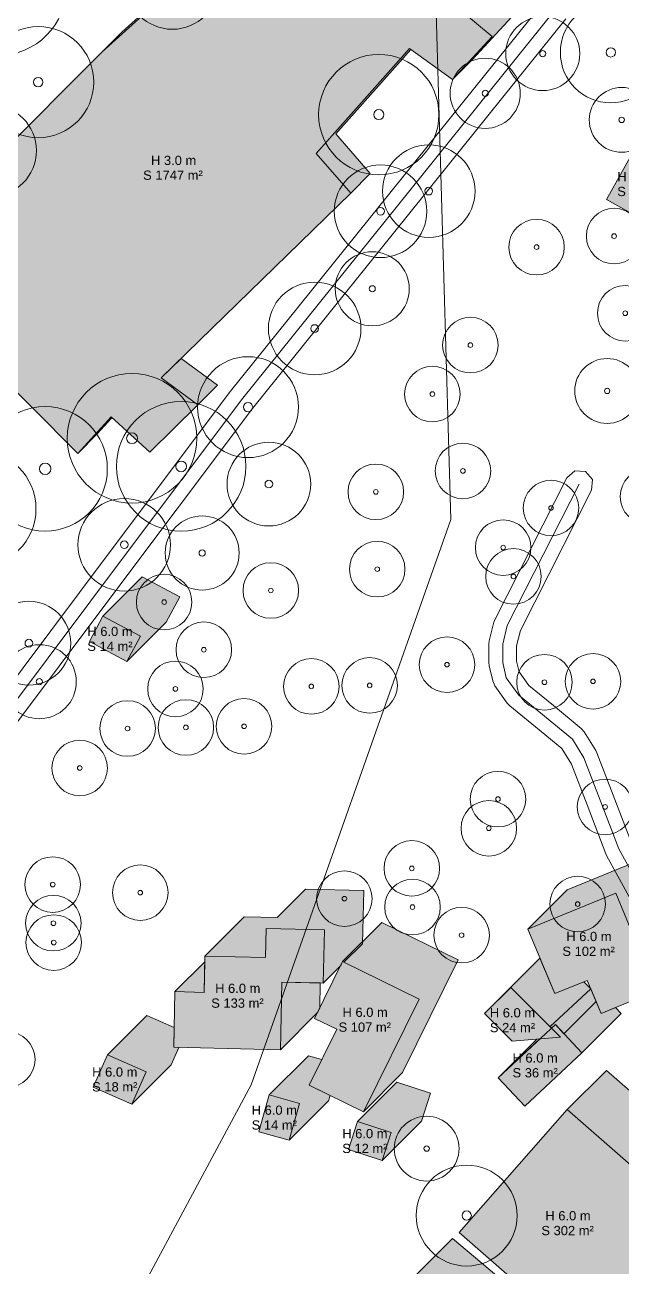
# Model space of a CAD drawing. Header units: metres. Extents: x -7 to 1019, y -7 to 1014.
# Drawn here: x 523.9 to 588.5, y 331.3 to 465.4 of the extents above; entities that cross this region are included whole.
import ezdxf

# ---------------------------------------------------------------- set-up
doc = ezdxf.new("R2010")
doc.units = ezdxf.units.M
doc.header["$MEASUREMENT"] = 0
for name, color, linetype, lineweight, true_color in [('TPX_BUILDING_AREAS_TEXT', 7, 'CONTINUOUS', 0, 0x000000), ('TPX_BUILDING_HEIGHTS_TEXT', 7, 'CONTINUOUS', 0, 0x000000), ('TPX_BUILDINGS', 7, 'CONTINUOUS', 0, 0x000000), ('TPX_BUILDINGS_HATCH', 7, 'CONTINUOUS', 0, 0xf0f0f0), ('TPX_BUILDINGS_SHADOWS_HATCH', 7, 'CONTINUOUS', 0, 0x000000), ('TPX_BUILDINGS_SHADOWS_OUTLINES', 7, 'CONTINUOUS', 0, 0x000000), ('TPX_CONTOUR_LINES_5M', 7, 'CONTINUOUS', 0, 0x969696), ('TPX_ROADS_AXES', 7, 'CONTINUOUS', 0, 0x323232), ('TPX_ROADS_CONTOURS', 7, 'CONTINUOUS', 0, 0x646464), ('TPX_VEGETATION_TREES_INDIVIDUAL', 7, 'CONTINUOUS', 0, 0x136734)]:
    doc.layers.add(name, color=color, linetype=linetype, lineweight=lineweight, true_color=true_color)
doc.styles.add('TPX_TEXTE', font='arial.ttf')

# ---------------------------------------------------------------- blocks, each defined once
blk = doc.blocks.new('TREETR003_CR038')
at = {"layer": 'TPX_VEGETATION_TREES_INDIVIDUAL'}
for radius in [3.79, 0.333]:
    blk.add_circle((0, 0, 0.04), radius, dxfattribs=at)
blk = doc.blocks.new('TREETR005_CR060')
at = {"layer": 'TPX_VEGETATION_TREES_INDIVIDUAL'}
for radius in [6, 0.5]:
    blk.add_circle((0, 0, 0.04), radius, dxfattribs=at)
blk = doc.blocks.new('TREETR005_CR049')
at = {"layer": 'TPX_VEGETATION_TREES_INDIVIDUAL'}
for radius in [4.93, 0.458]:
    blk.add_circle((0, 0, 0.04), radius, dxfattribs=at)
blk = doc.blocks.new('TREETR006_CR070')
at = {"layer": 'TPX_VEGETATION_TREES_INDIVIDUAL'}
for radius in [7, 0.583]:
    blk.add_circle((0, 0, 0.04), radius, dxfattribs=at)
blk = doc.blocks.new('TREETR003_CR030')
at = {"layer": 'TPX_VEGETATION_TREES_INDIVIDUAL'}
for radius in [3, 0.25]:
    blk.add_circle((0, 0, 0.04), radius, dxfattribs=at)
blk = doc.blocks.new('TREETR004_CR045')
at = {"layer": 'TPX_VEGETATION_TREES_INDIVIDUAL'}
for radius in [4.52, 0.417]:
    blk.add_circle((0, 0, 0.04), radius, dxfattribs=at)
blk = doc.blocks.new('TREETR003_CR040')
at = {"layer": 'TPX_VEGETATION_TREES_INDIVIDUAL'}
for radius in [4, 0.333]:
    blk.add_circle((0, 0, 0.04), radius, dxfattribs=at)
blk = doc.blocks.new('TREETR004_CR050')
at = {"layer": 'TPX_VEGETATION_TREES_INDIVIDUAL'}
for radius in [5, 0.417]:
    blk.add_circle((0, 0, 0.04), radius, dxfattribs=at)
blk = doc.blocks.new('TREETR005_CR063')
at = {"layer": 'TPX_VEGETATION_TREES_INDIVIDUAL'}
for radius in [6.28, 0.542]:
    blk.add_circle((0, 0, 0.04), radius, dxfattribs=at)
blk = doc.blocks.new('TREETR005_CR055')
at = {"layer": 'TPX_VEGETATION_TREES_INDIVIDUAL'}
for radius in [5.45, 0.5]:
    blk.add_circle((0, 0, 0.04), radius, dxfattribs=at)
blk = doc.blocks.new('TREETR006_CR075')
at = {"layer": 'TPX_VEGETATION_TREES_INDIVIDUAL'}
for radius in [7.5, 0.625]:
    blk.add_circle((0, 0, 0.04), radius, dxfattribs=at)
blk = doc.blocks.new('TREETR005_CR065')
at = {"layer": 'TPX_VEGETATION_TREES_INDIVIDUAL'}
for radius in [6.5, 0.542]:
    blk.add_circle((0, 0, 0.04), radius, dxfattribs=at)
blk = doc.blocks.new('TREETR003_CR035')
at = {"layer": 'TPX_VEGETATION_TREES_INDIVIDUAL'}
for radius in [3.5, 0.292]:
    blk.add_circle((0, 0, 0.04), radius, dxfattribs=at)
blk = doc.blocks.new('TREETR006_CR067')
at = {"layer": 'TPX_VEGETATION_TREES_INDIVIDUAL'}
for radius in [6.72, 0.625]:
    blk.add_circle((0, 0, 0.04), radius, dxfattribs=at)

msp = doc.modelspace()

# ---------------------------------------------------------------- hatches: boundary and pattern name
at = {"layer": 'TPX_BUILDINGS_HATCH'}
for points in [[(532.29, 462.51), (509.34, 439.54), (529.64, 419.16), (533.24, 423.1), (537.42, 419.3), (542.61, 424.41), (538.66, 427.3), (559.14, 447.27), (555.4, 451.53), (565.5, 462.89), (570.15, 459.55), (574.42, 464.18), (553.48, 481.59), (532.29, 462.51)], [(590.16, 452.62), (586.8, 446.56), (591.68, 443.85), (595.04, 449.91), (590.16, 452.62)], [(532.37, 401.57), (530.91, 398.84), (534.95, 396.7), (536.41, 399.42), (532.37, 401.57)], [(587.79, 371.68), (578.3, 367.78), (581.2, 360.82), (584.71, 362.25), (586.21, 358.67), (592.17, 361.11), (587.79, 371.68)], [(540.14, 361.03), (540.01, 355.03), (551.54, 354.76), (551.71, 362.07), (556.16, 361.96), (556.3, 367.69), (550.01, 367.85), (549.94, 364.72), (543.38, 364.87), (543.29, 360.95), (540.14, 361.03)], [(557.63, 356.97), (554.64, 350.93), (560.51, 348.06), (566.53, 360.23), (558.27, 364.27), (555.23, 358.14), (557.63, 356.97)], [(576.45, 361.49), (573.61, 358.66), (576.59, 355.68), (581.82, 356.13), (576.45, 361.49)], [(581.26, 357.49), (575.09, 351.73), (577.96, 348.65), (584.13, 354.42), (581.26, 357.49)], [(532.86, 354.22), (531.32, 350.72), (535.5, 348.87), (537.04, 352.38), (532.86, 354.22)], [(550.32, 349.87), (549.21, 345.9), (552.51, 344.99), (553.62, 348.95), (550.32, 349.87)], [(582.53, 348.29), (570.88, 335.01), (583.77, 323.77), (595.43, 337.05), (582.53, 348.29)], [(559.88, 347.02), (558.89, 344), (562.55, 342.8), (563.53, 345.81), (559.88, 347.02)]]:
    msp.add_hatch(color=256, dxfattribs=at).paths.add_polyline_path(points)
at = {"layer": 'TPX_BUILDINGS_SHADOWS_HATCH'}
for points in [[(534.41, 464.63), (532.29, 462.51), (553.48, 481.59), (574.42, 464.18), (570.15, 459.55), (572.27, 461.67), (576.54, 466.31), (555.6, 483.71), (534.41, 464.63)], [(565.5, 462.89), (555.4, 451.53), (559.14, 447.27), (561.26, 449.39), (557.53, 453.66), (565.65, 462.79), (565.5, 462.89)], [(540.81, 429.39), (538.66, 427.3), (542.61, 424.41), (544.73, 426.53), (540.81, 429.39)], [(533.24, 423.1), (529.64, 419.16), (531.76, 421.28), (533.33, 423.01), (533.24, 423.1)], [(536.62, 405.82), (532.37, 401.57), (536.41, 399.42), (534.95, 396.7), (539.19, 400.94), (540.66, 403.66), (536.62, 405.82)], [(582.54, 372.02), (578.3, 367.78), (587.79, 371.68), (592.17, 361.11), (596.41, 365.36), (592.03, 375.92), (582.54, 372.02)], [(547.62, 369.11), (543.38, 364.87), (549.94, 364.72), (550.01, 367.85), (556.3, 367.69), (556.16, 361.96), (558.08, 363.87), (558.27, 364.27), (558.41, 364.2), (560.41, 366.2), (560.55, 371.94), (554.25, 372.09), (551.19, 369.03), (547.62, 369.11)], [(562.52, 368.51), (558.27, 364.27), (566.53, 360.23), (560.51, 348.06), (564.75, 352.3), (570.77, 364.47), (562.52, 368.51)], [(543.37, 364.25), (540.14, 361.03), (543.29, 360.95), (543.37, 364.25)], [(543.38, 364.83), (543.37, 364.25), (543.37, 364.25), (543.38, 364.83)], [(577.85, 362.9), (573.61, 358.66), (576.45, 361.49), (580.84, 357.1), (581.26, 357.49), (582.19, 356.49), (585.66, 359.97), (585.09, 361.34), (584.33, 362.1), (581.2, 360.82), (579.6, 364.65), (577.85, 362.9)], [(551.71, 362.07), (551.54, 354.76), (555.54, 358.76), (555.79, 359.25), (555.85, 361.97), (551.71, 362.07)], [(585.09, 361.35), (580.7, 357.25), (580.84, 357.1), (581.26, 357.49), (584.13, 354.42), (588.37, 358.66), (587.77, 359.31), (586.21, 358.67), (585.09, 361.35)], [(537.1, 358.46), (532.86, 354.22), (537.04, 352.38), (535.5, 348.87), (539.74, 353.11), (540.58, 355.01), (540.01, 355.03), (540.05, 357.16), (537.1, 358.46)], [(579.27, 355.91), (575.09, 351.73), (579.59, 355.93), (579.27, 355.91)], [(554.57, 354.11), (550.32, 349.87), (553.62, 348.95), (552.51, 344.99), (556.75, 349.23), (556.92, 349.82), (554.64, 350.93), (556.02, 353.71), (554.57, 354.11)], [(586.77, 352.53), (582.53, 348.29), (595.43, 337.05), (583.77, 323.77), (588.02, 328.01), (599.68, 341.29), (586.77, 352.53)], [(564.12, 351.26), (559.88, 347.02), (563.53, 345.81), (562.55, 342.8), (566.79, 347.04), (567.77, 350.05), (564.12, 351.26)], [(570.14, 334.37), (565.9, 330.13), (574.5, 322.89), (571.5, 319.31), (575.74, 323.55), (578.75, 327.13), (570.14, 334.37)]]:
    msp.add_hatch(color=256, dxfattribs=at).paths.add_polyline_path(points)

# ---------------------------------------------------------------- linework, layer by layer
at = {"layer": 'TPX_BUILDINGS', "elevation": 0.04}
for points in [[(532.29, 462.51), (509.34, 439.54), (529.64, 419.16), (533.24, 423.1), (537.42, 419.3), (542.61, 424.41), (538.66, 427.3), (559.14, 447.27), (555.4, 451.53), (565.5, 462.89), (570.15, 459.55), (574.42, 464.18), (553.48, 481.59)], [(590.16, 452.62), (586.8, 446.56), (591.68, 443.85), (595.04, 449.91)], [(532.37, 401.57), (530.91, 398.84), (534.95, 396.7), (536.41, 399.42)], [(587.79, 371.68), (578.3, 367.78), (581.2, 360.82), (584.71, 362.25), (586.21, 358.67), (592.17, 361.11)], [(540.14, 361.03), (540.01, 355.03), (551.54, 354.76), (551.71, 362.07), (556.16, 361.96), (556.3, 367.69), (550.01, 367.85), (549.94, 364.72), (543.38, 364.87), (543.29, 360.95)], [(557.63, 356.97), (554.64, 350.93), (560.51, 348.06), (566.53, 360.23), (558.27, 364.27), (555.23, 358.14)], [(576.45, 361.49), (573.61, 358.66), (576.59, 355.68), (581.82, 356.13)], [(581.26, 357.49), (575.09, 351.73), (577.96, 348.65), (584.13, 354.42)], [(532.86, 354.22), (531.32, 350.72), (535.5, 348.87), (537.04, 352.38)], [(550.32, 349.87), (549.21, 345.9), (552.51, 344.99), (553.62, 348.95)], [(582.53, 348.29), (570.88, 335.01), (583.77, 323.77), (595.43, 337.05)], [(559.88, 347.02), (558.89, 344), (562.55, 342.8), (563.53, 345.81)]]:
    msp.add_lwpolyline(points, close=True, dxfattribs=at)
at = {"layer": 'TPX_BUILDINGS_SHADOWS_OUTLINES', "elevation": 0.04}
for points in [[(534.41, 464.63), (532.29, 462.51), (553.48, 481.59), (574.42, 464.18), (570.15, 459.55), (572.27, 461.67), (576.54, 466.31), (555.6, 483.71)], [(565.5, 462.89), (555.4, 451.53), (559.14, 447.27), (561.26, 449.39), (557.53, 453.66), (565.65, 462.79)], [(540.81, 429.39), (538.66, 427.3), (542.61, 424.41), (544.73, 426.53)], [(533.24, 423.1), (529.64, 419.16), (531.76, 421.28), (533.33, 423.01)], [(536.62, 405.82), (532.37, 401.57), (536.41, 399.42), (534.95, 396.7), (539.19, 400.94), (540.66, 403.66)], [(582.54, 372.02), (578.3, 367.78), (587.79, 371.68), (592.17, 361.11), (596.41, 365.36), (592.03, 375.92)], [(547.62, 369.11), (543.38, 364.87), (549.94, 364.72), (550.01, 367.85), (556.3, 367.69), (556.16, 361.96), (558.08, 363.87), (558.27, 364.27), (558.41, 364.2), (560.41, 366.2), (560.55, 371.94), (554.25, 372.09), (551.19, 369.03)], [(562.52, 368.51), (558.27, 364.27), (566.53, 360.23), (560.51, 348.06), (564.75, 352.3), (570.77, 364.47)], [(543.37, 364.25), (540.14, 361.03), (543.29, 360.95)], [(543.38, 364.83), (543.37, 364.25), (543.37, 364.25)], [(577.85, 362.9), (573.61, 358.66), (576.45, 361.49), (580.84, 357.1), (581.26, 357.49), (582.19, 356.49), (585.66, 359.97), (585.09, 361.34), (584.33, 362.1), (581.2, 360.82), (579.6, 364.65)], [(551.71, 362.07), (551.54, 354.76), (555.54, 358.76), (555.79, 359.25), (555.85, 361.97)], [(585.09, 361.35), (580.7, 357.25), (580.84, 357.1), (581.26, 357.49), (584.13, 354.42), (588.37, 358.66), (587.77, 359.31), (586.21, 358.67)], [(537.1, 358.46), (532.86, 354.22), (537.04, 352.38), (535.5, 348.87), (539.74, 353.11), (540.58, 355.01), (540.01, 355.03), (540.05, 357.16)], [(579.27, 355.91), (575.09, 351.73), (579.59, 355.93)], [(554.57, 354.11), (550.32, 349.87), (553.62, 348.95), (552.51, 344.99), (556.75, 349.23), (556.92, 349.82), (554.64, 350.93), (556.02, 353.71)], [(586.77, 352.53), (582.53, 348.29), (595.43, 337.05), (583.77, 323.77), (588.02, 328.01), (599.68, 341.29)], [(564.12, 351.26), (559.88, 347.02), (563.53, 345.81), (562.55, 342.8), (566.79, 347.04), (567.77, 350.05)], [(570.14, 334.37), (565.9, 330.13), (574.5, 322.89), (571.5, 319.31), (575.74, 323.55), (578.75, 327.13)]]:
    msp.add_lwpolyline(points, close=True, dxfattribs=at)
at = {"layer": 'TPX_CONTOUR_LINES_5M', "elevation": 0.05}
msp.add_lwpolyline([(440.45, 0), (440.45, 15.26), (450.7, 45.78), (492.77, 114.35), (553.72, 137.33), (626.64, 228.89), (599.31, 241.01), (546.04, 238.88), (515.56, 289.93), (548.4, 350.97), (569.95, 412), (568.2, 473.04), (599.31, 484.9), (623.51, 534.08), (599.31, 552.56), (572.67, 551.86), (548.44, 534.08), (546.04, 520.8), (524.83, 564.6), (492.77, 599.29), (439.49, 618.67), (412.86, 611.01), (402.88, 564.6), (332.95, 499.16)], dxfattribs=at)
at = {"layer": 'TPX_ROADS_AXES', "elevation": 0.03}
for points in [[(402.65, 326.15), (403.39, 334.34), (406.13, 344.97), (411.28, 354.54), (418.13, 360.13), (427.26, 362.67), (438.62, 362.51), (449.83, 361.26), (462.68, 360.2), (479.14, 361.96), (489.01, 363.6), (497.58, 366.12), (505.37, 371.01), (512.56, 378.61), (531.05, 403.23), (547.33, 424.94), (581.22, 467.01)], [(575.57, 396.56), (575.57, 398.56), (576.07, 400.57), (583.84, 415.85)], [(680.03, 329.71), (673.74, 330.12), (669.14, 330.51), (662.61, 331.51), (656.1, 333.51), (645.82, 337.02), (628.27, 343.3), (616.99, 347.55), (614.48, 348.81), (610.47, 351.31), (603.45, 356.83), (597.4, 362.68), (595.38, 364.69), (593.88, 366.94), (591.13, 370.95), (588.11, 376.46), (586.11, 381.72), (584.35, 386.28), (583.1, 388.28), (580.09, 390.78), (577.3, 393.05), (575.95, 394.93), (575.57, 396.56)]]:
    msp.add_lwpolyline(points, dxfattribs=at)
at = {"layer": 'TPX_ROADS_CONTOURS', "elevation": 0.03}
for points in [[(579.85, 467.7), (546.16, 425.88), (546.13, 425.84), (529.85, 404.13), (511.41, 379.58)], [(513.76, 377.71), (532.25, 402.33), (548.52, 424.02), (582.39, 466.07)], [(589.48, 377.09), (587.51, 382.26), (585.74, 386.82), (585.62, 387.08), (584.37, 389.07), (584.06, 389.43), (581.05, 391.94), (578.4, 394.09), (577.34, 395.56), (577.07, 396.73), (577.07, 398.38), (577.49, 400.04), (585.18, 415.17), (585.27, 416.32), (584.52, 417.19), (583.38, 417.28), (582.5, 416.53), (574.74, 401.25), (574.62, 400.93), (574.12, 398.93), (574.07, 398.56), (574.07, 396.56), (574.11, 396.21), (574.49, 394.59), (574.73, 394.06), (576.07, 392.18), (576.35, 391.89), (579.13, 389.63), (581.95, 387.28), (583, 385.61), (584.71, 381.19), (586.71, 375.93), (586.8, 375.74), (589.81, 370.23)]]:
    msp.add_lwpolyline(points, dxfattribs=at)

# ---------------------------------------------------------------- block references
at = {"layer": 'TPX_VEGETATION_TREES_INDIVIDUAL'}
for name, p in [('TREETR006_CR075', (520.98, 469.62, 0.04)), ('TREETR004_CR050', (539.87, 469.96, 0.04)), ('TREETR005_CR055', (587.25, 462.46, 0.04)), ('TREETR003_CR040', (579.9, 462.33, 0.04)), ('TREETR005_CR060', (525.37, 459.25, 0.04)), ('TREETR005_CR065', (562.18, 455.74, 0.04)), ('TREETR003_CR038', (573.68, 458.04, 0.04)), ('TREETR003_CR035', (588.43, 455.17, 0.04)), ('TREETR005_CR049', (520.25, 451.85, 0.04)), ('TREETR004_CR050', (567.58, 447.48, 0.04)), ('TREETR004_CR050', (562.37, 445.3, 0.04)), ('TREETR003_CR030', (587.61, 442.62, 0.04)), ('TREETR003_CR030', (579.23, 441.43, 0.04)), ('TREETR003_CR040', (561.47, 436.93, 0.04)), ('TREETR004_CR050', (555.25, 432.64, 0.04)), ('TREETR003_CR030', (588.81, 434.29, 0.04)), ('TREETR003_CR030', (572.08, 430.85, 0.04)), ('TREETR005_CR055', (548.05, 424.15, 0.04)), ('TREETR003_CR035', (586.86, 425.9, 0.04)), ('TREETR003_CR030', (567.97, 425.56, 0.04)), ('TREETR006_CR070', (535.51, 420.79, 0.04)), ('TREETR006_CR067', (526.12, 417.49, 0.04)), ('TREETR006_CR070', (540.82, 417.75, 0.04)), ('TREETR004_CR045', (550.3, 415.84, 0.04)), ('TREETR003_CR030', (571.27, 417.26, 0.04)), ('TREETR005_CR063', (518.85, 413.18, 0.04)), ('TREETR003_CR030', (561.86, 415, 0.04)), ('TREETR003_CR030', (591.27, 414.49, 0.04)), ('TREETR003_CR030', (580.79, 413.26, 0.04)), ('TREETR004_CR050', (534.67, 409.29, 0.04)), ('TREETR003_CR040', (543.09, 408.4, 0.04)), ('TREETR003_CR030', (575.62, 408.98, 0.04)), ('TREETR003_CR030', (562.01, 406.65, 0.04)), ('TREETR003_CR030', (576.73, 405.87, 0.04)), ('TREETR003_CR030', (550.51, 404.35, 0.04)), ('TREETR003_CR030', (538.98, 403.1, 0.04)), ('TREETR004_CR045', (524.36, 398.66, 0.04)), ('TREETR003_CR030', (543.27, 397.95, 0.04)), ('TREETR003_CR040', (525.49, 394.5, 0.04)), ('TREETR003_CR030', (569.55, 396.34, 0.04)), ('TREETR003_CR030', (580.08, 394.44, 0.04)), ('TREETR003_CR030', (585.33, 394.54, 0.04)), ('TREETR003_CR030', (540.2, 393.72, 0.04)), ('TREETR003_CR030', (554.89, 393.99, 0.04)), ('TREETR003_CR030', (561.19, 394.1, 0.04)), ('TREETR003_CR030', (535.03, 389.45, 0.04)), ('TREETR003_CR030', (541.33, 389.56, 0.04)), ('TREETR003_CR030', (547.62, 389.68, 0.04)), ('TREETR003_CR030', (529.86, 385.18, 0.04)), ('TREETR003_CR030', (575.06, 381.82, 0.04)), ('TREETR003_CR030', (586.63, 380.98, 0.04)), ('TREETR003_CR030', (574.07, 378.67, 0.04)), ('TREETR003_CR030', (565.75, 374.34, 0.04)), ('TREETR003_CR030', (526.94, 372.59, 0.04)), ('TREETR003_CR030', (536.4, 371.72, 0.04)), ('TREETR003_CR030', (558.46, 371.07, 0.04)), ('TREETR003_CR030', (565.82, 370.16, 0.04)), ('TREETR003_CR030', (583.67, 370.49, 0.04)), ('TREETR003_CR030', (527.01, 368.42, 0.04)), ('TREETR003_CR030', (527.05, 366.33, 0.04)), ('TREETR003_CR030', (571.13, 367.13, 0.04)), ('TREETR003_CR030', (522.03, 353.7, 0.04)), ('TREETR003_CR035', (567.35, 344.08, 0.04)), ('TREETR005_CR055', (571.68, 336.85, 0.04))]:
    msp.add_blockref(name, p, dxfattribs=at)

# ---------------------------------------------------------------- texts
at = {"layer": 'TPX_BUILDING_AREAS_TEXT', "style": 'TPX_TEXTE'}
for s, p in [('S 1747 m²', (536.71, 448.7, 0.05)), ('S 39 m²', (587.95, 446.94, 0.05)), ('S 14 m²', (530.68, 397.83, 0.05)), ('S 102 m²', (582.02, 364.89, 0.05)), ('S 133 m²', (544.07, 359.29, 0.05)), ('S 107 m²', (557.83, 356.7, 0.05)), ('S 24 m²', (574.18, 356.65, 0.05)), ('S 36 m²', (576.63, 351.77, 0.05)), ('S 18 m²', (531.2, 350.25, 0.05)), ('S 14 m²', (548.44, 346.13, 0.05)), ('S 12 m²', (558.23, 343.6, 0.05)), ('S 302 m²', (579.75, 334.73, 0.05))]:
    msp.add_text(s, height=1, dxfattribs=at).set_placement(p)
at = {"layer": 'TPX_BUILDING_HEIGHTS_TEXT', "style": 'TPX_TEXTE'}
for s, p in [('H 3.0 m', (537.56, 450.3, 0.05)), ('H 6.0 m', (587.95, 448.54, 0.05)), ('H 6.0 m', (530.68, 399.43, 0.05)), ('H 6.0 m', (582.44, 366.49, 0.05)), ('H 6.0 m', (544.49, 360.89, 0.05)), ('H 6.0 m', (558.26, 358.3, 0.05)), ('H 6.0 m', (574.18, 358.25, 0.05)), ('H 6.0 m', (576.63, 353.37, 0.05)), ('H 6.0 m', (531.2, 351.85, 0.05)), ('H 6.0 m', (548.44, 347.73, 0.05)), ('H 6.0 m', (558.23, 345.2, 0.05)), ('H 6.0 m', (580.18, 336.33, 0.05))]:
    msp.add_text(s, height=1, dxfattribs=at).set_placement(p)

doc.saveas('drawing.dxf')
